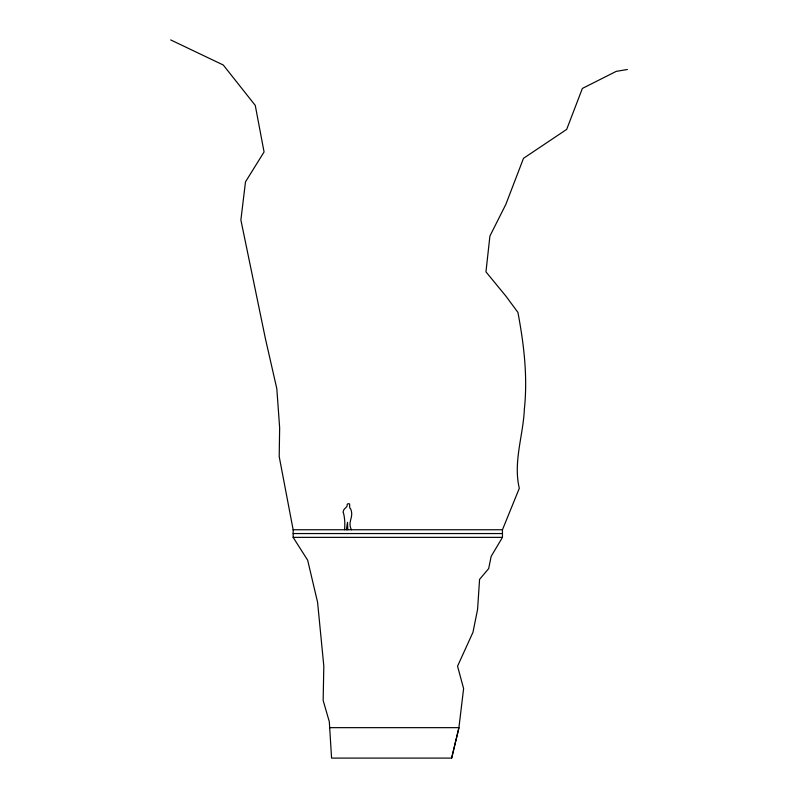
<?xml version="1.0" encoding="UTF-8"?>
<svg xmlns="http://www.w3.org/2000/svg" width="798" height="798" viewBox="0 0 798 798"><rect width="100%" height="100%" fill="white"/><g stroke="black" fill="none" stroke-linecap="round" stroke-linejoin="round"><path stroke-width="1.2" d="M346.352 529.752L347.519 522.321L347.808 529.752M351.449 529.752C347.08 521.423 354.382 517.363 350.571 508.705C348.118 508.186 351.818 501.723 347.26 504.117C347.948 507.947 343.25 507.827 343.04 512.276L343.399 512.675C344.846 518.002 345.065 524.256 344.566 529.752M170.652 39.9L223.25 64.997L255.26 105.396L264.068 151.949L245.495 181.854L240.886 219.989L265.435 338.761L276.816 388.696L279.649 427.768L279.2 456.556L293.145 529.752L293.145 537.363L307.659 560.196L317.584 602.271L323.818 666.111L323.15 700.435L329.315 721.711L331.569 758.1L451.648 758.1L458.91 727.656L329.684 727.656M451.648 758.1L458.84 728.275L463.608 688.594L457.553 666.19L472.965 632.305L477.593 609.323L479.568 579.368L488.675 568.595L491.159 556.356L502.461 537.363L502.461 529.752L519.308 488.316C513.034 461.783 523.279 435.439 524.376 408.965C527.807 376.556 523.917 344.247 517.912 312.387L505.922 296.148L485.952 271.869L489.912 236.068L505.852 204.368L523.498 158.323L566.68 129.396L582.38 88.428L616.216 71.381L627.348 69.496M293.145 529.752L502.461 529.752M293.145 533.553L502.461 533.553M293.145 537.363L502.461 537.363"/></g></svg>
